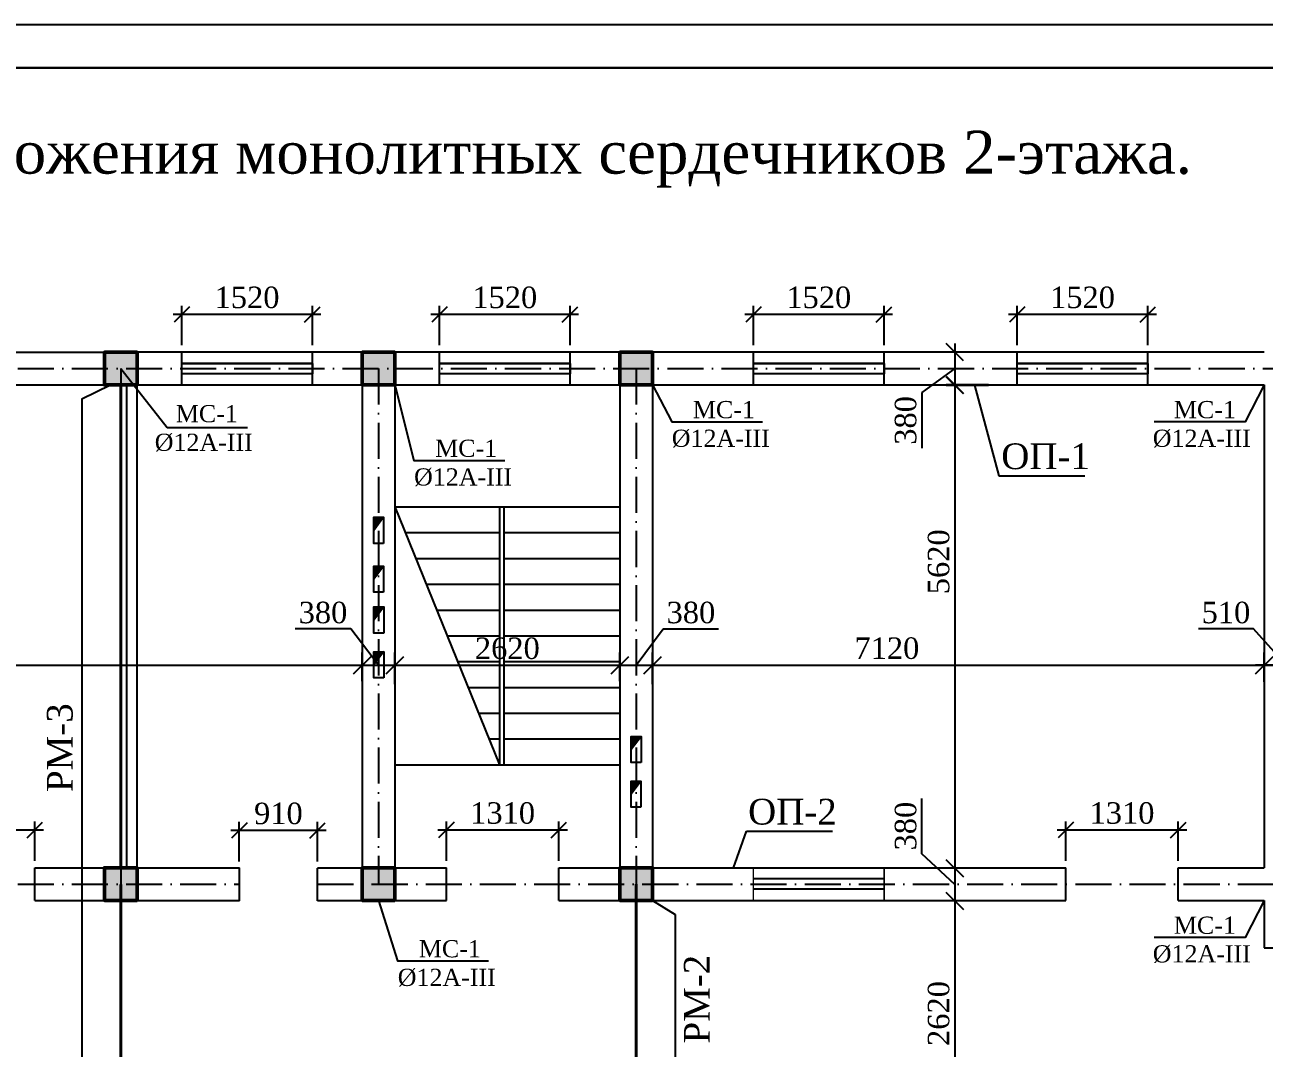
# Model space of a CAD drawing. Header units: millimetres. Extents: x 572274 to 2241483, y -888675 to -304135.
# Drawn here: x 1199493 to 1213920, y -627216 to -615307 of the extents above; entities that cross this region are included whole.
import ezdxf

# ---------------------------------------------------------------- set-up
doc = ezdxf.new("R2010")
doc.units = ezdxf.units.MM
doc.linetypes.add('ACAD_ISO04W100', pattern=[30, 24, -3, 0, -3])
doc.linetypes.add('ACAD_ISO10W100', pattern=[18, 12, -3, 0, -3])
doc.layers.add('oc', color=10, linetype='ACAD_ISO04W100')
doc.layers.add('стены', color=250, linetype='Continuous', lineweight=30)
doc.styles.add('Arial Gyr', font='arial.ttf')
doc.styles.get("Standard").update_dxf_attribs({"font": 'isocpeur.ttf'})
doc.styles.add('WMF-Times New Roman0', font='times.ttf')
doc.dimstyles.new('ISO-25$0', dxfattribs={"dimtxt": 300, "dimasz": 200, "dimexe": 100, "dimexo": 300, "dimgap": 50, "dimtad": 1, "dimdec": 0, "dimtxsty": 'Standard', "dimblk": 'OBLIQUE', "dimcen": 250, "dimdle": 150, "dimadec": 0, "dimazin": 0, "dimtfac": 1, "dimtdec": 0, "dimtmove": 0, "dimatfit": 3, "dimldrblk": 'OBLIQUE', "dimfxl": 1.25, "dimarcsym": 0})

# ---------------------------------------------------------------- blocks, each defined once
blk = doc.blocks.new('_Oblique')
at = {"color": 0, "linetype": 'ByBlock', "lineweight": -2}
blk.add_line((-0.5, -0.5), (0.5, 0.5), dxfattribs=at)
blk = doc.blocks.new('*D550')
at = {"color": 0, "lineweight": -2, "transparency": 16777216}
for p, q in [((1201320, -619037), (1201320, -618578)), ((1202840, -619037), (1202840, -618578)), ((1202940, -618678), (1201220, -618678))]:
    blk.add_line(p, q, dxfattribs=at)
at = {"layer": 'Defpoints', "color": 0, "lineweight": 25, "transparency": 16777216}
for p in [(1201320, -618678), (1201320, -619117), (1202840, -619117)]:
    blk.add_point(p, dxfattribs=at)
at = {"color": 0, "lineweight": -2, "transparency": 16777216, "xscale": 180, "yscale": 180, "zscale": 180, "rotation": 180}
blk.add_blockref('_Oblique', (1201320, -618678), dxfattribs=at)
at = {"color": 0, "lineweight": -2, "transparency": 16777216, "xscale": 180, "yscale": 180, "zscale": 180}
blk.add_blockref('_Oblique', (1202840, -618678), dxfattribs=at)
at = {"color": 0, "lineweight": 25, "transparency": 16777216, "insert": (1202080, -618481), "char_height": 300, "attachment_point": 5, "style": 'WMF-Times New Roman0'}
blk.add_mtext('{\\H0.83333x;1520}', dxfattribs=at)
blk = doc.blocks.new('*D551')
at = {"color": 0, "lineweight": -2, "transparency": 16777216}
for p, q in [((1207975, -619037), (1207975, -618578)), ((1209495, -619037), (1209495, -618578)), ((1209595, -618678), (1207875, -618678))]:
    blk.add_line(p, q, dxfattribs=at)
at = {"layer": 'Defpoints', "color": 0, "lineweight": 25, "transparency": 16777216}
for p in [(1207975, -618678), (1207975, -619117), (1209495, -619117)]:
    blk.add_point(p, dxfattribs=at)
at = {"color": 0, "lineweight": -2, "transparency": 16777216, "xscale": 180, "yscale": 180, "zscale": 180, "rotation": 180}
blk.add_blockref('_Oblique', (1207975, -618678), dxfattribs=at)
at = {"color": 0, "lineweight": -2, "transparency": 16777216, "xscale": 180, "yscale": 180, "zscale": 180}
blk.add_blockref('_Oblique', (1209495, -618678), dxfattribs=at)
at = {"color": 0, "lineweight": 25, "transparency": 16777216, "insert": (1208735, -618481), "char_height": 300, "attachment_point": 5, "style": 'WMF-Times New Roman0'}
blk.add_mtext('{\\H0.83333x;1520}', dxfattribs=at)
blk = doc.blocks.new('*D552')
at = {"color": 0, "lineweight": -2, "transparency": 16777216}
for p, q in [((1211045, -619037), (1211045, -618578)), ((1212565, -619037), (1212565, -618578)), ((1212665, -618678), (1210945, -618678))]:
    blk.add_line(p, q, dxfattribs=at)
at = {"layer": 'Defpoints', "color": 0, "lineweight": 25, "transparency": 16777216}
for p in [(1211045, -618678), (1211045, -619117), (1212565, -619117)]:
    blk.add_point(p, dxfattribs=at)
at = {"color": 0, "lineweight": -2, "transparency": 16777216, "xscale": 180, "yscale": 180, "zscale": 180, "rotation": 180}
blk.add_blockref('_Oblique', (1211045, -618678), dxfattribs=at)
at = {"color": 0, "lineweight": -2, "transparency": 16777216, "xscale": 180, "yscale": 180, "zscale": 180}
blk.add_blockref('_Oblique', (1212565, -618678), dxfattribs=at)
at = {"color": 0, "lineweight": 25, "transparency": 16777216, "insert": (1211805, -618481), "char_height": 300, "attachment_point": 5, "style": 'WMF-Times New Roman0'}
blk.add_mtext('{\\H0.83333x;1520}', dxfattribs=at)
blk = doc.blocks.new('*D542')
at = {"color": 0, "lineweight": -2, "transparency": 16777216}
for p, q in [((1199710, -624678), (1198200, -624678)), ((1198300, -625037), (1198300, -624578)), ((1199610, -625037), (1199610, -624578))]:
    blk.add_line(p, q, dxfattribs=at)
at = {"layer": 'Defpoints', "color": 0, "lineweight": 25, "transparency": 16777216}
for p in [(1198300, -624678), (1198300, -625117), (1199610, -625117)]:
    blk.add_point(p, dxfattribs=at)
at = {"color": 0, "lineweight": -2, "transparency": 16777216, "xscale": 180, "yscale": 180, "zscale": 180, "rotation": 180}
blk.add_blockref('_Oblique', (1198300, -624678), dxfattribs=at)
at = {"color": 0, "lineweight": -2, "transparency": 16777216, "xscale": 180, "yscale": 180, "zscale": 180}
blk.add_blockref('_Oblique', (1199610, -624678), dxfattribs=at)
at = {"color": 0, "lineweight": 25, "transparency": 16777216, "insert": (1198955, -624481), "char_height": 300, "attachment_point": 5, "style": 'WMF-Times New Roman0'}
blk.add_mtext('{\\H0.83333x;1310}', dxfattribs=at)
blk = doc.blocks.new('*D543')
at = {"color": 0, "lineweight": -2, "transparency": 16777216}
for p, q in [((1205810, -624678), (1204300, -624678)), ((1204400, -625037), (1204400, -624578)), ((1205710, -625037), (1205710, -624578))]:
    blk.add_line(p, q, dxfattribs=at)
at = {"layer": 'Defpoints', "color": 0, "lineweight": 25, "transparency": 16777216}
for p in [(1204400, -624678), (1204400, -625117), (1205710, -625117)]:
    blk.add_point(p, dxfattribs=at)
at = {"color": 0, "lineweight": -2, "transparency": 16777216, "xscale": 180, "yscale": 180, "zscale": 180, "rotation": 180}
blk.add_blockref('_Oblique', (1204400, -624678), dxfattribs=at)
at = {"color": 0, "lineweight": -2, "transparency": 16777216, "xscale": 180, "yscale": 180, "zscale": 180}
blk.add_blockref('_Oblique', (1205710, -624678), dxfattribs=at)
at = {"color": 0, "lineweight": 25, "transparency": 16777216, "insert": (1205055, -624481), "char_height": 300, "attachment_point": 5, "style": 'WMF-Times New Roman0'}
blk.add_mtext('{\\H0.83333x;1310}', dxfattribs=at)
blk = doc.blocks.new('*D544')
at = {"color": 0, "lineweight": -2, "transparency": 16777216}
for p, q in [((1213020, -624678), (1211510, -624678)), ((1211610, -625037), (1211610, -624578)), ((1212920, -625037), (1212920, -624578))]:
    blk.add_line(p, q, dxfattribs=at)
at = {"layer": 'Defpoints', "color": 0, "lineweight": 25, "transparency": 16777216}
for p in [(1211610, -624678), (1211610, -625117), (1212920, -625117)]:
    blk.add_point(p, dxfattribs=at)
at = {"color": 0, "lineweight": -2, "transparency": 16777216, "xscale": 180, "yscale": 180, "zscale": 180, "rotation": 180}
blk.add_blockref('_Oblique', (1211610, -624678), dxfattribs=at)
at = {"color": 0, "lineweight": -2, "transparency": 16777216, "xscale": 180, "yscale": 180, "zscale": 180}
blk.add_blockref('_Oblique', (1212920, -624678), dxfattribs=at)
at = {"color": 0, "lineweight": 25, "transparency": 16777216, "insert": (1212265, -624481), "char_height": 300, "attachment_point": 5, "style": 'WMF-Times New Roman0'}
blk.add_mtext('{\\H0.83333x;1310}', dxfattribs=at)
blk = doc.blocks.new('*D878')
at = {"color": 0, "lineweight": -2, "transparency": 16777216}
for p, q in [((1193300, -622979), (1193300, -622611)), ((1203420, -622761), (1203420, -622611)), ((1193150, -622761), (1203570, -622761))]:
    blk.add_line(p, q, dxfattribs=at)
at = {"layer": 'Defpoints', "color": 0, "lineweight": 25, "transparency": 16777216}
for p in [(1203420, -622761), (1203420, -622761), (1193300, -623279)]:
    blk.add_point(p, dxfattribs=at)
at = {"color": 0, "lineweight": -2, "transparency": 16777216, "xscale": 200, "yscale": 200, "zscale": 200, "rotation": 180}
blk.add_blockref('_Oblique', (1193300, -622761), dxfattribs=at)
at = {"color": 0, "lineweight": -2, "transparency": 16777216, "xscale": 200, "yscale": 200, "zscale": 200}
blk.add_blockref('_Oblique', (1203420, -622761), dxfattribs=at)
at = {"color": 0, "lineweight": 25, "transparency": 16777216, "insert": (1196400, -622564), "char_height": 250, "attachment_point": 5, "style": 'WMF-Times New Roman0'}
blk.add_mtext('10120', dxfattribs=at)
blk = doc.blocks.new('*D880')
at = {"color": 0, "lineweight": -2, "transparency": 16777216}
for p, q in [((1203287, -622336), (1202642, -622336)), ((1203610, -622761), (1203287, -622336)), ((1203420, -622944), (1203420, -622661)), ((1203800, -622955), (1203800, -622661)), ((1203320, -622761), (1203900, -622761))]:
    blk.add_line(p, q, dxfattribs=at)
at = {"layer": 'Defpoints', "color": 0, "lineweight": 25, "transparency": 16777216}
for p in [(1203800, -622761), (1203420, -623244), (1203800, -623255)]:
    blk.add_point(p, dxfattribs=at)
at = {"color": 0, "lineweight": -2, "transparency": 16777216, "xscale": 200, "yscale": 200, "zscale": 200, "rotation": 180}
blk.add_blockref('_Oblique', (1203420, -622761), dxfattribs=at)
at = {"color": 0, "lineweight": -2, "transparency": 16777216, "xscale": 200, "yscale": 200, "zscale": 200}
blk.add_blockref('_Oblique', (1203800, -622761), dxfattribs=at)
at = {"color": 0, "lineweight": 25, "transparency": 16777216, "insert": (1202964, -622148), "char_height": 250, "attachment_point": 5, "style": 'WMF-Times New Roman0'}
blk.add_mtext('380', dxfattribs=at)
blk = doc.blocks.new('*D881')
at = {"color": 0, "lineweight": -2, "transparency": 16777216}
for p, q in [((1203800, -622979), (1203800, -622611)), ((1206420, -622944), (1206420, -622611)), ((1203650, -622761), (1206570, -622761))]:
    blk.add_line(p, q, dxfattribs=at)
at = {"layer": 'Defpoints', "color": 0, "lineweight": 25, "transparency": 16777216}
for p in [(1206420, -622761), (1206420, -623244), (1203800, -623279)]:
    blk.add_point(p, dxfattribs=at)
at = {"color": 0, "lineweight": -2, "transparency": 16777216, "xscale": 200, "yscale": 200, "zscale": 200, "rotation": 180}
blk.add_blockref('_Oblique', (1203800, -622761), dxfattribs=at)
at = {"color": 0, "lineweight": -2, "transparency": 16777216, "xscale": 200, "yscale": 200, "zscale": 200}
blk.add_blockref('_Oblique', (1206420, -622761), dxfattribs=at)
at = {"color": 0, "lineweight": 25, "transparency": 16777216, "insert": (1205110, -622564), "char_height": 250, "attachment_point": 5, "style": 'WMF-Times New Roman0'}
blk.add_mtext('2620', dxfattribs=at)
blk = doc.blocks.new('*D882')
at = {"color": 0, "lineweight": -2, "transparency": 16777216}
for p, q in [((1206610, -622761), (1206924, -622336)), ((1206924, -622336), (1207569, -622336)), ((1206420, -622944), (1206420, -622661)), ((1206800, -622955), (1206800, -622661)), ((1206320, -622761), (1206900, -622761))]:
    blk.add_line(p, q, dxfattribs=at)
at = {"layer": 'Defpoints', "color": 0, "lineweight": 25, "transparency": 16777216}
for p in [(1206800, -622761), (1206420, -623244), (1206800, -623255)]:
    blk.add_point(p, dxfattribs=at)
at = {"color": 0, "lineweight": -2, "transparency": 16777216, "xscale": 200, "yscale": 200, "zscale": 200, "rotation": 180}
blk.add_blockref('_Oblique', (1206420, -622761), dxfattribs=at)
at = {"color": 0, "lineweight": -2, "transparency": 16777216, "xscale": 200, "yscale": 200, "zscale": 200}
blk.add_blockref('_Oblique', (1206800, -622761), dxfattribs=at)
at = {"color": 0, "lineweight": 25, "transparency": 16777216, "insert": (1207247, -622148), "char_height": 250, "attachment_point": 5, "style": 'WMF-Times New Roman0'}
blk.add_mtext('380', dxfattribs=at)
blk = doc.blocks.new('*D883')
at = {"color": 0, "lineweight": -2, "transparency": 16777216}
for p, q in [((1206800, -622979), (1206800, -622611)), ((1213920, -622944), (1213920, -622611)), ((1206650, -622761), (1214070, -622761))]:
    blk.add_line(p, q, dxfattribs=at)
at = {"layer": 'Defpoints', "color": 0, "lineweight": 25, "transparency": 16777216}
for p in [(1213920, -622761), (1213920, -623244), (1206800, -623279)]:
    blk.add_point(p, dxfattribs=at)
at = {"color": 0, "lineweight": -2, "transparency": 16777216, "xscale": 200, "yscale": 200, "zscale": 200, "rotation": 180}
blk.add_blockref('_Oblique', (1206800, -622761), dxfattribs=at)
at = {"color": 0, "lineweight": -2, "transparency": 16777216, "xscale": 200, "yscale": 200, "zscale": 200}
blk.add_blockref('_Oblique', (1213920, -622761), dxfattribs=at)
at = {"color": 0, "lineweight": 25, "transparency": 16777216, "insert": (1209528, -622563), "char_height": 250, "attachment_point": 5, "style": 'WMF-Times New Roman0'}
blk.add_mtext('7120', dxfattribs=at)
blk = doc.blocks.new('*D884')
at = {"color": 0, "lineweight": -2, "transparency": 16777216}
for p, q in [((1213797, -622336), (1213154, -622336)), ((1214175, -622761), (1213797, -622336)), ((1213920, -622955), (1213920, -622661)), ((1214430, -622944), (1214430, -622661)), ((1214530, -622761), (1213820, -622761))]:
    blk.add_line(p, q, dxfattribs=at)
at = {"layer": 'Defpoints', "color": 0, "lineweight": 25, "transparency": 16777216}
for p in [(1213920, -622761), (1213920, -623255), (1214430, -623244)]:
    blk.add_point(p, dxfattribs=at)
at = {"color": 0, "lineweight": -2, "transparency": 16777216, "xscale": 200, "yscale": 200, "zscale": 200, "rotation": 180}
blk.add_blockref('_Oblique', (1213920, -622761), dxfattribs=at)
at = {"color": 0, "lineweight": -2, "transparency": 16777216, "xscale": 200, "yscale": 200, "zscale": 200}
blk.add_blockref('_Oblique', (1214430, -622761), dxfattribs=at)
at = {"color": 0, "lineweight": 25, "transparency": 16777216, "insert": (1213475, -622148), "char_height": 250, "attachment_point": 5, "style": 'WMF-Times New Roman0'}
blk.add_mtext('510', dxfattribs=at)
blk = doc.blocks.new('*D898')
at = {"color": 0, "lineweight": -2, "transparency": 16777216}
for p, q in [((1210318, -619017), (1210318, -619597)), ((1210709, -619117), (1210218, -619117)), ((1210318, -619307), (1209935, -619588)), ((1210709, -619497), (1210218, -619497)), ((1209935, -619588), (1209935, -620234))]:
    blk.add_line(p, q, dxfattribs=at)
at = {"layer": 'Defpoints', "color": 0, "lineweight": 25, "transparency": 16777216}
for p in [(1211009, -619117), (1210318, -619497), (1211009, -619497)]:
    blk.add_point(p, dxfattribs=at)
at = {"color": 0, "lineweight": -2, "transparency": 16777216, "xscale": 200, "yscale": 200, "zscale": 200}
for p, rotation in [((1210318, -619117), 90), ((1210318, -619497), 270)]:
    blk.add_blockref('_Oblique', p, dxfattribs=dict(at, rotation=rotation))
at = {"color": 0, "lineweight": 25, "transparency": 16777216, "insert": (1209747, -619911), "char_height": 250, "attachment_point": 5, "rotation": 90, "style": 'WMF-Times New Roman0'}
blk.add_mtext('380', dxfattribs=at)
blk = doc.blocks.new('*D899')
at = {"color": 0, "lineweight": -2, "transparency": 16777216}
for p, q in [((1210709, -619503), (1210218, -619503)), ((1210318, -619403), (1210318, -625223)), ((1210496, -625123), (1210218, -625123))]:
    blk.add_line(p, q, dxfattribs=at)
at = {"layer": 'Defpoints', "color": 0, "lineweight": 25, "transparency": 16777216}
for p in [(1211009, -619503), (1210318, -625123), (1210796, -625123)]:
    blk.add_point(p, dxfattribs=at)
at = {"color": 0, "lineweight": -2, "transparency": 16777216, "xscale": 200, "yscale": 200, "zscale": 200}
for p, rotation in [((1210318, -619503), 90), ((1210318, -625123), 270)]:
    blk.add_blockref('_Oblique', p, dxfattribs=dict(at, rotation=rotation))
at = {"color": 0, "lineweight": 25, "transparency": 16777216, "insert": (1210131, -621556), "char_height": 250, "attachment_point": 5, "rotation": 90, "style": 'WMF-Times New Roman0'}
blk.add_mtext('5620', dxfattribs=at)
blk = doc.blocks.new('*D900')
at = {"color": 0, "lineweight": -2, "transparency": 16777216}
for p, q in [((1209935, -624955), (1209935, -624309)), ((1210318, -625313), (1209935, -624955)), ((1210496, -625123), (1210218, -625123)), ((1210318, -625023), (1210318, -625603)), ((1210502, -625503), (1210218, -625503))]:
    blk.add_line(p, q, dxfattribs=at)
at = {"layer": 'Defpoints', "color": 0, "lineweight": 25, "transparency": 16777216}
for p in [(1210796, -625123), (1210318, -625503), (1210802, -625503)]:
    blk.add_point(p, dxfattribs=at)
at = {"color": 0, "lineweight": -2, "transparency": 16777216, "xscale": 200, "yscale": 200, "zscale": 200}
for p, rotation in [((1210318, -625123), 90), ((1210318, -625503), 270)]:
    blk.add_blockref('_Oblique', p, dxfattribs=dict(at, rotation=rotation))
at = {"color": 0, "lineweight": 25, "transparency": 16777216, "insert": (1209747, -624632), "char_height": 250, "attachment_point": 5, "rotation": 90, "style": 'WMF-Times New Roman0'}
blk.add_mtext('380', dxfattribs=at)
blk = doc.blocks.new('*D901')
at = {"color": 0, "lineweight": -2, "transparency": 16777216}
for p, q in [((1210318, -625403), (1210318, -628223)), ((1210502, -625503), (1210218, -625503)), ((1210536, -628123), (1210218, -628123))]:
    blk.add_line(p, q, dxfattribs=at)
at = {"layer": 'Defpoints', "color": 0, "lineweight": 25, "transparency": 16777216}
for p in [(1210802, -625503), (1210318, -628123), (1210836, -628123)]:
    blk.add_point(p, dxfattribs=at)
at = {"color": 0, "lineweight": -2, "transparency": 16777216, "xscale": 200, "yscale": 200, "zscale": 200}
for p, rotation in [((1210318, -625503), 90), ((1210318, -628123), 270)]:
    blk.add_blockref('_Oblique', p, dxfattribs=dict(at, rotation=rotation))
at = {"color": 0, "lineweight": 25, "transparency": 16777216, "insert": (1210131, -626813), "char_height": 250, "attachment_point": 5, "rotation": 90, "style": 'WMF-Times New Roman0'}
blk.add_mtext('2620', dxfattribs=at)
blk = doc.blocks.new('*D932')
at = {"color": 0, "lineweight": -2, "transparency": 16777216}
for p, q in [((1204320, -619037), (1204320, -618578)), ((1205840, -619037), (1205840, -618578)), ((1205940, -618678), (1204220, -618678))]:
    blk.add_line(p, q, dxfattribs=at)
at = {"layer": 'Defpoints', "color": 0, "lineweight": 25, "transparency": 16777216}
for p in [(1204320, -618678), (1204320, -619117), (1205840, -619117)]:
    blk.add_point(p, dxfattribs=at)
at = {"color": 0, "lineweight": -2, "transparency": 16777216, "xscale": 180, "yscale": 180, "zscale": 180, "rotation": 180}
blk.add_blockref('_Oblique', (1204320, -618678), dxfattribs=at)
at = {"color": 0, "lineweight": -2, "transparency": 16777216, "xscale": 180, "yscale": 180, "zscale": 180}
blk.add_blockref('_Oblique', (1205840, -618678), dxfattribs=at)
at = {"color": 0, "lineweight": 25, "transparency": 16777216, "insert": (1205080, -618481), "char_height": 300, "attachment_point": 5, "style": 'WMF-Times New Roman0'}
blk.add_mtext('{\\H0.83333x;1520}', dxfattribs=at)
blk = doc.blocks.new('*D1158')
at = {"color": 0, "lineweight": -2, "transparency": 16777216}
for p, q in [((1203000, -624683), (1201890, -624683)), ((1201990, -625043), (1201990, -624583)), ((1202900, -625043), (1202900, -624583))]:
    blk.add_line(p, q, dxfattribs=at)
at = {"layer": 'Defpoints', "color": 0, "lineweight": 25, "transparency": 16777216}
for p in [(1201990, -624683), (1201990, -625123), (1202900, -625123)]:
    blk.add_point(p, dxfattribs=at)
at = {"color": 0, "lineweight": -2, "transparency": 16777216, "xscale": 180, "yscale": 180, "zscale": 180, "rotation": 180}
blk.add_blockref('_Oblique', (1201990, -624683), dxfattribs=at)
at = {"color": 0, "lineweight": -2, "transparency": 16777216, "xscale": 180, "yscale": 180, "zscale": 180}
blk.add_blockref('_Oblique', (1202900, -624683), dxfattribs=at)
at = {"color": 0, "lineweight": 25, "transparency": 16777216, "insert": (1202445, -624486), "char_height": 300, "attachment_point": 5, "style": 'WMF-Times New Roman0'}
blk.add_mtext('{\\H0.83333x;910}', dxfattribs=at)

msp = doc.modelspace()

# ---------------------------------------------------------------- hatches: boundary and pattern name
at = {"lineweight": 25}
h = msp.add_hatch(color=256, dxfattribs=at)
h.dxf.hatch_style = 1
h.paths.add_polyline_path([(1200800.32, -619117.26), (1200420.32, -619117.26), (1200420.32, -619497.26), (1200610.32, -619497.26), (1200800.32, -619497.26), (1200800.32, -619307.26)])
h = msp.add_hatch(color=256, dxfattribs=at)
h.dxf.hatch_style = 1
h.paths.add_polyline_path([(1203800.32, -619117.26), (1203420.32, -619117.26), (1203420.32, -619497.26), (1203610.32, -619497.26), (1203800.32, -619497.26), (1203800.32, -619307.26)])
h = msp.add_hatch(color=256, dxfattribs=at)
h.dxf.hatch_style = 1
h.paths.add_polyline_path([(1206800.32, -619117.26), (1206420.32, -619117.26), (1206420.32, -619497.26), (1206610.32, -619497.26), (1206800.32, -619497.26), (1206800.32, -619307.26)])
h = msp.add_hatch(color=256, dxfattribs=at)
h.dxf.hatch_style = 1
h.paths.add_polyline_path([(1200800.32, -625117.26), (1200420.32, -625117.26), (1200420.32, -625497.26), (1200610.32, -625497.26), (1200800.32, -625497.26), (1200800.32, -625307.26)])
h = msp.add_hatch(color=256, dxfattribs=at)
h.dxf.hatch_style = 1
h.paths.add_polyline_path([(1203800.32, -625117.26), (1203420.32, -625117.26), (1203420.32, -625497.26), (1203610.32, -625497.26), (1203800.32, -625497.26), (1203800.32, -625307.26)])
h = msp.add_hatch(color=256, dxfattribs=at)
h.dxf.hatch_style = 1
h.paths.add_polyline_path([(1206800.32, -625117.26), (1206420.32, -625117.26), (1206420.32, -625497.26), (1206610.32, -625497.26), (1206800.32, -625497.26), (1206800.32, -625307.26)])
at = {"layer": 'стены', "linetype": 'ByBlock', "lineweight": -2, "ltscale": 3}
h = msp.add_hatch(color=250, dxfattribs=at)
h.set_gradient(color1=(41, 40, 51), color2=(44, 43, 54), one_color=1, tint=0.19)
h.paths.add_polyline_path([(1203554.622, -621190.172), (1203669.496, -621038.259), (1203554.622, -621038.259)])
h = msp.add_hatch(color=250, dxfattribs=at)
h.set_gradient(color1=(41, 40, 51), color2=(44, 43, 54), one_color=1, tint=0.19)
h.paths.add_polyline_path([(1203554.622, -621759.128), (1203669.496, -621607.216), (1203554.622, -621607.216)])
h = msp.add_hatch(color=250, dxfattribs=at)
h.set_gradient(color1=(41, 40, 51), color2=(44, 43, 54), one_color=1, tint=0.19)
h.paths.add_polyline_path([(1203556.589, -622234.048), (1203671.463, -622082.136), (1203556.589, -622082.136)])
h = msp.add_hatch(color=250, dxfattribs=at)
h.set_gradient(color1=(41, 40, 51), color2=(44, 43, 54), one_color=1, tint=0.19)
h.paths.add_polyline_path([(1203555.639, -622753.833), (1203670.514, -622601.921), (1203555.639, -622601.921)])
h = msp.add_hatch(color=250, dxfattribs=at)
h.set_gradient(color1=(41, 40, 51), color2=(44, 43, 54), one_color=1, tint=0.19)
h.paths.add_polyline_path([(1206551.305, -623739.554), (1206666.18, -623587.641), (1206551.305, -623587.641)])
h = msp.add_hatch(color=250, dxfattribs=at)
h.set_gradient(color1=(41, 40, 51), color2=(44, 43, 54), one_color=1, tint=0.19)
h.paths.add_polyline_path([(1206550.355, -624259.339), (1206665.23, -624107.427), (1206550.355, -624107.427)])

# ---------------------------------------------------------------- linework, layer by layer
at = {"lineweight": 25}
for p, q in [((1193300.32, -619117.26), (1200420.32, -619117.26)), ((1203420.32, -619117.26), (1200800.32, -619117.26)), ((1206420.32, -619117.26), (1203800.32, -619117.26)), ((1213920.32, -619117.26), (1206800.32, -619117.26)), ((1200610.32, -619307.26), (1201150.435, -619992.098)), ((1200156.258, -619659.751), (1200490.947, -619497.26)), ((1200680.32, -625117.26), (1200680.32, -619497.26)), ((1200800.32, -625117.26), (1200800.32, -619497.26)), ((1210546.339, -619502.667), (1210830.409, -620555.527)), ((1200156.258, -619659.751), (1200156.258, -627954.77)), ((1201150.435, -619992.098), (1202086.26, -619992.098)), ((1210830.409, -620555.527), (1211832.821, -620555.527)), ((1207743.819, -625117.26), (1207893.32, -624691.151)), ((1207893.32, -624691.151), (1208895.732, -624691.151)), ((1199610.32, -625497.26), (1199610.32, -625117.26)), ((1200800.32, -625117.26), (1201990.32, -625117.26)), ((1201990.32, -625502.667), (1201990.32, -625117.26)), ((1202900.32, -625502.667), (1202900.32, -625122.667)), ((1204400.32, -625497.26), (1204400.32, -625117.26)), ((1205710.32, -625497.26), (1205710.32, -625117.26)), ((1211610.32, -625497.26), (1211610.32, -625117.26)), ((1206800.32, -625497.26), (1207064.382, -625659.751)), ((1207064.382, -625659.751), (1207064.382, -627954.77))]:
    msp.add_line(p, q, dxfattribs=at)
at = {"color": 5, "lineweight": 25}
for p, q in [((1202840.32, -619247.26), (1201320.32, -619247.26)), ((1202840.32, -619367.26), (1201320.32, -619367.26)), ((1205840.32, -619247.26), (1204320.32, -619247.26)), ((1205840.32, -619367.26), (1204320.32, -619367.26)), ((1209495.32, -619247.26), (1207975.32, -619247.26)), ((1209495.32, -619367.26), (1207975.32, -619367.26)), ((1212565.32, -619247.26), (1211045.32, -619247.26)), ((1212565.32, -619367.26), (1211045.32, -619367.26))]:
    msp.add_line(p, q, dxfattribs=at)
at = {"lineweight": 40}
for p, q in [((1200610.32, -625122.667), (1200610.32, -619502.667)), ((1200610.32, -625312.667), (1200610.32, -628312.667)), ((1206610.32, -625307.26), (1206610.32, -628307.26))]:
    msp.add_line(p, q, dxfattribs=at)
at = {"color": 5}
for p, q in [((1209495.32, -625247.26), (1207975.32, -625247.26)), ((1209495.32, -625367.26), (1207975.32, -625367.26))]:
    msp.add_line(p, q, dxfattribs=at)
at = {"lineweight": 25, "ltscale": 100}
msp.add_lwpolyline([(1187025.359, -645007.415), (1229025.359, -645007.415), (1229025.359, -615307.415), (1187025.359, -615307.415)], close=True, dxfattribs=at)
at = {"color": 1, "lineweight": 30}
msp.add_lwpolyline([(1189025.359, -644507.415), (1228525.359, -644507.415), (1228525.359, -615807.415), (1189025.359, -615807.415)], close=True, dxfattribs=at)
at = {"color": 1, "lineweight": 25}
for points in [[(1200800.32, -619497.26), (1200420.32, -619497.26), (1200420.32, -619117.26), (1200800.32, -619117.26)], [(1203800.32, -619497.26), (1203420.32, -619497.26), (1203420.32, -619117.26), (1203800.32, -619117.26)], [(1206800.32, -619497.26), (1206420.32, -619497.26), (1206420.32, -619117.26), (1206800.32, -619117.26)], [(1200800.32, -625497.26), (1200420.32, -625497.26), (1200420.32, -625117.26), (1200800.32, -625117.26)], [(1203800.32, -625497.26), (1203420.32, -625497.26), (1203420.32, -625117.26), (1203800.32, -625117.26)], [(1206800.32, -625497.26), (1206420.32, -625497.26), (1206420.32, -625117.26), (1206800.32, -625117.26)]]:
    msp.add_lwpolyline(points, close=True, dxfattribs=at)
at = {"color": 1, "lineweight": 50}
for points in [[(1200800.32, -619497.26), (1200420.32, -619497.26), (1200420.32, -619117.26), (1200800.32, -619117.26)], [(1203800.32, -619497.26), (1203420.32, -619497.26), (1203420.32, -619117.26), (1203800.32, -619117.26)], [(1206800.32, -619497.26), (1206420.32, -619497.26), (1206420.32, -619117.26), (1206800.32, -619117.26)], [(1200800.32, -625497.26), (1200420.32, -625497.26), (1200420.32, -625117.26), (1200800.32, -625117.26)], [(1203800.32, -625497.26), (1203420.32, -625497.26), (1203420.32, -625117.26), (1203800.32, -625117.26)], [(1206800.32, -625497.26), (1206420.32, -625497.26), (1206420.32, -625117.26), (1206800.32, -625117.26)]]:
    msp.add_lwpolyline(points, close=True, dxfattribs=at)
at = {"color": 5, "lineweight": 25}
for points in [[(1201320.32, -619247.26), (1202840.32, -619247.26), (1202840.32, -619367.26), (1201320.32, -619367.26)], [(1204320.32, -619247.26), (1205840.32, -619247.26), (1205840.32, -619367.26), (1204320.32, -619367.26)], [(1207975.32, -619247.26), (1209495.32, -619247.26), (1209495.32, -619367.26), (1207975.32, -619367.26)], [(1211045.32, -619247.26), (1212565.32, -619247.26), (1212565.32, -619367.26), (1211045.32, -619367.26)]]:
    msp.add_lwpolyline(points, close=True, dxfattribs=at)
at = {"lineweight": 25, "ltscale": 100}
for points in [[(1203800.32, -619497.26), (1204022.848, -620377.128), (1205079.788, -620377.128)], [(1206800.32, -619497.26), (1207022.848, -619927.128), (1208079.788, -619927.128)], [(1213920.32, -619497.26), (1213697.792, -619927.128), (1212640.852, -619927.128)], [(1203610.32, -625497.26), (1203832.848, -626200.613), (1204889.788, -626200.613)], [(1213920.32, -625497.26), (1213697.792, -625927.128), (1212640.852, -625927.128)]]:
    msp.add_lwpolyline(points, dxfattribs=at)
at = {"layer": 'oc', "linetype": 'ACAD_ISO10W100', "lineweight": 25, "ltscale": 35}
for p, q in [((1193110.32, -619307.26), (1214110.32, -619307.26)), ((1200610.32, -619307.26), (1200610.32, -634307.26)), ((1203610.32, -619307.26), (1203610.32, -625307.26)), ((1206610.32, -619307.26), (1206610.32, -634307.26)), ((1193110.32, -625307.26), (1201990.32, -625307.26)), ((1202900.32, -625307.26), (1214110.32, -625307.26))]:
    msp.add_line(p, q, dxfattribs=at)
at = {"layer": 'стены', "color": 0, "linetype": 'ByBlock', "lineweight": 25, "ltscale": 3}
for p, q in [((1201320.32, -619497.26), (1201320.32, -619117.26)), ((1202840.32, -619497.26), (1202840.32, -619117.26)), ((1202840.32, -619497.26), (1202840.32, -619117.26)), ((1204320.32, -619497.26), (1204320.32, -619117.26)), ((1205840.32, -619497.26), (1205840.32, -619117.26)), ((1205840.32, -619497.26), (1205840.32, -619117.26)), ((1207975.32, -619497.26), (1207975.32, -619117.26)), ((1209495.32, -619497.26), (1209495.32, -619117.26)), ((1209495.32, -619497.26), (1209495.32, -619117.26)), ((1211045.32, -619497.26), (1211045.32, -619117.26)), ((1212565.32, -619497.26), (1212565.32, -619117.26)), ((1193300.32, -619497.26), (1200420.32, -619497.26)), ((1200800.32, -619497.26), (1203420.32, -619497.26)), ((1203420.32, -619497.26), (1203420.32, -625117.26)), ((1203800.32, -619497.26), (1206420.32, -619497.26)), ((1203800.32, -619497.26), (1203800.32, -625117.26)), ((1206420.32, -619497.26), (1206420.32, -625497.26)), ((1206800.32, -619497.26), (1213920.32, -619497.26)), ((1206800.32, -619497.26), (1206800.32, -625497.26)), ((1213920.32, -619497.26), (1213920.32, -625117.26)), ((1203800.32, -620917.26), (1206420.32, -620917.26)), ((1203800.32, -620917.26), (1205020.32, -623917.26)), ((1205020.32, -620917.26), (1205020.32, -623917.26)), ((1205070.32, -620917.26), (1205070.32, -623917.26)), ((1203922.32, -621217.26), (1205020.32, -621217.26)), ((1205070.32, -621217.26), (1206420.32, -621217.26)), ((1204044.32, -621517.26), (1205020.32, -621517.26)), ((1205070.32, -621517.26), (1206420.32, -621517.26)), ((1204166.32, -621817.26), (1205020.32, -621817.26)), ((1205070.32, -621817.26), (1206420.32, -621817.26)), ((1204288.32, -622117.26), (1205020.32, -622117.26)), ((1205070.32, -622117.26), (1206420.32, -622117.26)), ((1204410.32, -622417.26), (1205020.32, -622417.26)), ((1205070.32, -622417.26), (1206420.32, -622417.26)), ((1204532.32, -622717.26), (1205020.32, -622717.26)), ((1205070.32, -622717.26), (1206420.32, -622717.26)), ((1204654.32, -623017.26), (1205020.32, -623017.26)), ((1205070.32, -623017.26), (1206420.32, -623017.26)), ((1204776.32, -623317.26), (1205020.32, -623317.26)), ((1205070.32, -623317.26), (1206420.32, -623317.26)), ((1204898.32, -623617.26), (1205020.32, -623617.26)), ((1205070.32, -623617.26), (1206420.32, -623617.26)), ((1203800.32, -623917.26), (1206420.32, -623917.26)), ((1199610.32, -625117.26), (1200800.32, -625117.26)), ((1202900.32, -625117.26), (1203420.32, -625117.26)), ((1203800.32, -625117.26), (1204400.32, -625117.26)), ((1205710.32, -625117.26), (1211610.32, -625117.26)), ((1212920.32, -625117.26), (1213920.32, -625117.26)), ((1212920.32, -625497.26), (1212920.32, -625117.26)), ((1199610.32, -625497.26), (1201990.32, -625497.26)), ((1202900.32, -625497.26), (1204400.32, -625497.26)), ((1205710.32, -625497.26), (1211610.32, -625497.26)), ((1212920.32, -625497.26), (1213920.32, -625497.26)), ((1213920.32, -625497.26), (1213920.32, -626047.26)), ((1213920.32, -626047.26), (1214300.32, -626047.26))]:
    msp.add_line(p, q, dxfattribs=at)
at = {"layer": 'стены', "color": 0, "linetype": 'ByBlock', "lineweight": -2, "ltscale": 3}
for p, q in [((1203669.496, -621038.259), (1203554.622, -621190.172)), ((1203669.496, -621607.216), (1203554.622, -621759.128)), ((1203671.463, -622082.136), (1203556.589, -622234.048)), ((1203670.514, -622601.921), (1203555.639, -622753.833)), ((1206666.18, -623587.641), (1206551.305, -623739.554)), ((1206665.23, -624107.427), (1206550.355, -624259.339))]:
    msp.add_line(p, q, dxfattribs=at)
at = {"layer": 'стены', "color": 0, "linetype": 'ByBlock', "lineweight": 0, "ltscale": 3}
for p, q in [((1207975.32, -625497.26), (1207975.32, -625117.26)), ((1209495.32, -625117.26), (1209495.32, -625497.26)), ((1209495.32, -625497.26), (1209495.32, -625117.26))]:
    msp.add_line(p, q, dxfattribs=at)
at = {"layer": 'стены', "color": 0, "linetype": 'ByBlock', "lineweight": -2, "ltscale": 3}
for points in [[(1203669.496, -621341.887), (1203554.622, -621341.887), (1203554.622, -621038.259), (1203669.496, -621038.259)], [(1203669.496, -621910.843), (1203554.622, -621910.843), (1203554.622, -621607.216), (1203669.496, -621607.216)], [(1203671.463, -622385.763), (1203556.589, -622385.763), (1203556.589, -622082.136), (1203671.463, -622082.136)], [(1203670.514, -622905.746), (1203555.639, -622905.746), (1203555.639, -622602.118), (1203670.514, -622602.118)], [(1206666.18, -623891.269), (1206551.305, -623891.269), (1206551.305, -623587.641), (1206666.18, -623587.641)], [(1206665.23, -624411.054), (1206550.355, -624411.054), (1206550.355, -624107.427), (1206665.23, -624107.427)]]:
    msp.add_lwpolyline(points, close=True, dxfattribs=at)

# ---------------------------------------------------------------- texts
at = {"style": 'WMF-Times New Roman0'}
for s, insert, char_height, width, attachment_point in [('\\pt1000;Схема расположения монолитных сердечников 2-этажа.  ', (1194939.1, -616539.481), 500, 208341.72623, 1), ('ОП-1', (1210859.825, -620482.689), 300, 1184.53832, 7), ('ОП-2', (1207912.671, -624618.452), 300, 1184.53832, 7)]:
    msp.add_mtext(s, dxfattribs=dict(at, insert=insert, char_height=char_height, width=width, attachment_point=attachment_point))
at = {"lineweight": 25, "char_height": 250, "width": 7261.52664, "attachment_point": 7, "style": 'Arial Gyr'}
for insert in [(1200778.901, -620273.784), (1206797.706, -620226.796), (1212396.762, -620226.796), (1203797.706, -620676.796), (1212396.762, -626226.796), (1203607.706, -626500.281)]:
    msp.add_mtext('{\\fTimes New Roman|b0|i0|c204|p18; \\H0.8x;     МС-1\\fTimes New Roman|b0|i0|c0|p18;\\P\\fTimes New Roman|b0|i0|c204|p18;   Ø12А-\\fTimes New Roman|b0|i0|c0|p18;III}', dxfattribs=dict(at, insert=insert))
at = {"char_height": 300, "width": 1184.53832, "rotation": 90, "style": 'WMF-Times New Roman0'}
for s, insert, attachment_point in [('РМ-3', (1199749.765, -624235.252), 1), ('РМ-2', (1207465.169, -627162.164), 7)]:
    msp.add_mtext(s, dxfattribs=dict(at, insert=insert, attachment_point=attachment_point))

# ---------------------------------------------------------------- dimensions: what is measured, and where the dimension line sits
at = {"lineweight": 25}
for base, p1, p2, picture, middle in [((1201320.32, -618677.781), (1202840.32, -619117.26), (1201320.32, -619117.26), '*D550', (1202080.32, -618480.618)), ((1204320.32, -618677.781), (1205840.32, -619117.26), (1204320.32, -619117.26), '*D932', (1205080.32, -618480.618)), ((1207975.32, -618677.781), (1209495.32, -619117.26), (1207975.32, -619117.26), '*D551', (1208735.32, -618480.618)), ((1211045.32, -618677.781), (1212565.32, -619117.26), (1211045.32, -619117.26), '*D552', (1211805.32, -618480.618)), ((1198300.32, -624677.781), (1199610.32, -625117.26), (1198300.32, -625117.26), '*D542', (1198955.32, -624480.618)), ((1201990.32, -624683.187), (1202900.32, -625122.667), (1201990.32, -625122.667), '*D1158', (1202445.32, -624485.664)), ((1204400.32, -624677.781), (1205710.32, -625117.26), (1204400.32, -625117.26), '*D543', (1205055.32, -624480.618)), ((1211610.32, -624677.781), (1212920.32, -625117.26), (1211610.32, -625117.26), '*D544', (1212265.32, -624480.618))]:
    dim = msp.add_linear_dim(base=base, p1=p1, p2=p2, angle=180, text='{\\H0.83333x;<>}', dimstyle='ISO-25$0', override={"dimasz": 180, "dimexo": 80, "dimgap": 70, "dimtxsty": 'WMF-Times New Roman0', "dimdle": 100, "dimfxl": 0.18, "dimarcsym": 1}, dxfattribs=at)
    dim.commit()
    dim.dimension.update_dxf_attribs({"geometry": picture, "text_midpoint": middle})
for base, p1, p2, angle, picture, middle in [((1210317.743, -619497.26), (1211009.115, -619117.26), (1211009.115, -619497.26), 90, '*D898', (1209934.6, -619648.092)), ((1210317.743, -625122.667), (1211009.115, -619502.667), (1210795.904, -625122.667), 90, '*D899', (1210317.743, -621555.991)), ((1213920.32, -622760.927), (1214430.32, -623244.407), (1213920.32, -623255.158), 180, '*D884', (1213736.851, -622335.631)), ((1210317.743, -625502.667), (1210795.904, -625122.667), (1210801.816, -625502.667), 90, '*D900', (1209934.6, -624894.72))]:
    dim = msp.add_linear_dim(base=base, p1=p1, p2=p2, angle=angle, dimstyle='ISO-25$0', override={"dimtxt": 250, "dimgap": 60, "dimtxsty": 'WMF-Times New Roman0', "dimdle": 100, "dimtmove": 1, "dimfxl": 600, "dimfxlon": 1, "dimarcsym": 1}, dxfattribs=at)
    dim.commit()
    dim.dimension.update_dxf_attribs({"geometry": picture, "text_midpoint": middle, "dimtype": 160})
for base, p1, p2, override, picture, middle in [((1203800.32, -622760.927), (1203420.32, -623244.407), (1203800.32, -623255.158), {"dimtxt": 250, "dimgap": 60, "dimtxsty": 'WMF-Times New Roman0', "dimdle": 100, "dimtmove": 1, "dimfxl": 600, "dimfxlon": 1, "dimarcsym": 1}, '*D880', (1203227.236, -622335.631)), ((1206800.32, -622760.927), (1206420.32, -623244.407), (1206800.32, -623255.158), {"dimtxt": 250, "dimgap": 60, "dimtxsty": 'WMF-Times New Roman0', "dimdle": 100, "dimtmove": 1, "dimfxl": 600, "dimfxlon": 1, "dimarcsym": 1}, '*D882', (1206983.788, -622335.631)), ((1203420.32, -622760.927), (1193300.32, -623278.944), (1203420.32, -622760.927), {"dimtxt": 250, "dimexe": 150, "dimgap": 70, "dimtxsty": 'WMF-Times New Roman0', "dimtmove": 1, "dimfxl": 600, "dimfxlon": 1, "dimarcsym": 1}, '*D878', (1196400.301, -622760.927)), ((1213920.32, -622760.927), (1206800.32, -623278.944), (1213920.32, -623244.407), {"dimtxt": 250, "dimexe": 150, "dimgap": 70, "dimtxsty": 'WMF-Times New Roman0', "dimtmove": 1, "dimfxl": 600, "dimfxlon": 1, "dimarcsym": 1}, '*D883', (1209527.992, -622760.927))]:
    dim = msp.add_linear_dim(base=base, p1=p1, p2=p2, dimstyle='ISO-25$0', override=override, dxfattribs=at)
    dim.commit()
    dim.dimension.update_dxf_attribs({"geometry": picture, "text_midpoint": middle, "dimtype": 160})
dim = msp.add_linear_dim(base=(1206420.32, -622760.927), p1=(1203800.32, -623278.944), p2=(1206420.32, -623244.407), dimstyle='ISO-25$0', override={"dimtxt": 250, "dimexe": 150, "dimgap": 70, "dimtxsty": 'WMF-Times New Roman0', "dimtmove": 1, "dimfxl": 600, "dimfxlon": 1, "dimarcsym": 1}, dxfattribs=at)
dim.commit()
dim.dimension.update_dxf_attribs({"geometry": '*D881', "text_midpoint": (1205110.32, -622563.764)})
dim = msp.add_linear_dim(base=(1210317.743, -628122.667), p1=(1210801.816, -625502.667), p2=(1210836.421, -628122.667), angle=90, dimstyle='ISO-25$0', override={"dimtxt": 250, "dimgap": 60, "dimtxsty": 'WMF-Times New Roman0', "dimdle": 100, "dimtmove": 1, "dimfxl": 600, "dimfxlon": 1, "dimarcsym": 1}, dxfattribs=at)
dim.commit()
dim.dimension.update_dxf_attribs({"geometry": '*D901', "text_midpoint": (1210130.58, -626812.667)})

doc.saveas('drawing.dxf')
